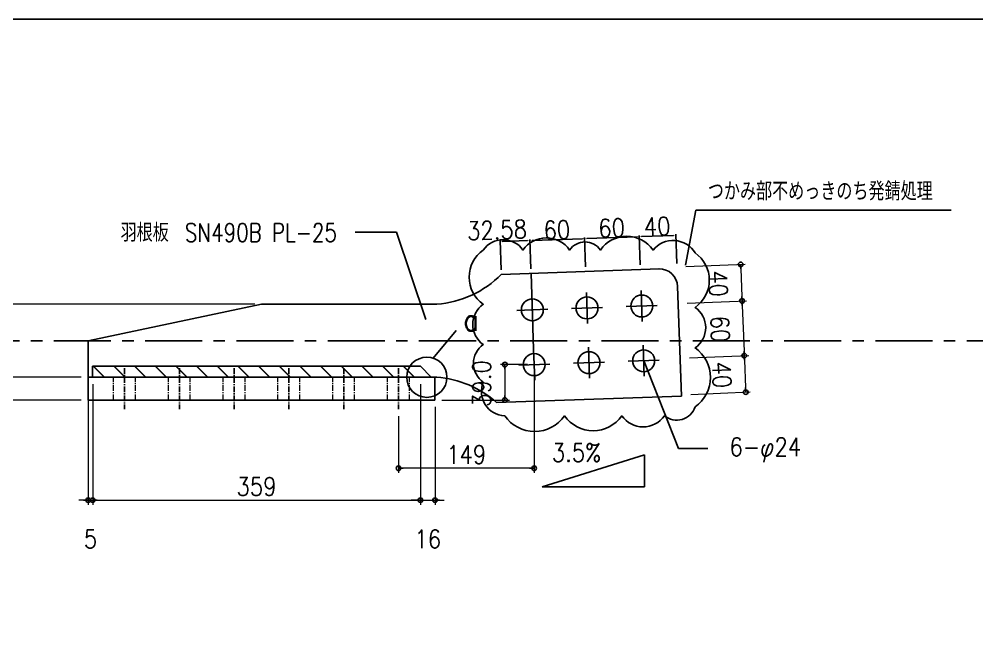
# Model space of a CAD drawing. Extents: x 89504 to 820828, y -112826 to 219894.
# Drawn here: x 811979 to 813028, y -110536 to -109856 of the extents above; entities that cross this region are included whole.
import ezdxf
from ezdxf.enums import TextEntityAlignment as Align

# ---------------------------------------------------------------- set-up
doc = ezdxf.new("R2010")
doc.units = 0
doc.header["$MEASUREMENT"] = 0
doc.linetypes.add('CENTER1', pattern=[10, 6.25, -1.25, 1.25, -1.25])
doc.linetypes.add('DUMMY', pattern=[0])
doc.layers.get('0').update_dxf_attribs({"color": 3, "linetype": 'CONTINUOUS'})
doc.layers.get('Defpoints').update_dxf_attribs({"linetype": 'CONTINUOUS'})
for name, color, linetype, plot in [('00_ADDL', 253, 'CONTINUOUS', False), ('_1-F_ADDL', 8, 'DUMMY', False), ('waku$0$DEF', 161, 'CONTINUOUS', False)]:
    doc.layers.add(name, color=color, linetype=linetype, plot=plot)
for name, color, linetype in [('00_修正第五回', 2, 'CONTINUOUS'), ('I図面枠', 211, 'CONTINUOUS'), ('寸法', 4, 'CONTINUOUS'), ('金物', 7, 'CONTINUOUS')]:
    doc.layers.add(name, color=color, linetype=linetype)
doc.styles.add('DRACAD', font='txt', dxfattribs={"width": 0.85, "bigfont": 'extfont2'})
doc.styles.add('KANJI', font='simplex.shx', dxfattribs={"width": 0.7, "bigfont": 'extfont2.shx'})
doc.styles.add('S020', font='simplex.shx', dxfattribs={"width": 0.8, "height": 100, "bigfont": 'extfont2.shx'})
doc.styles.get("Standard").update_dxf_attribs({"font": 'arial.ttf'})
doc.dimstyles.new('ISO-25', dxfattribs={"dimtxt": 2.5, "dimasz": 2.5, "dimexe": 1.25, "dimexo": 0.625, "dimtad": 1, "dimdec": 4, "dimdsep": 46, "dimtxsty": 'Standard', "dimcen": 2.5, "dimadec": 0, "dimazin": 0, "dimtfac": 1, "dimtdec": 4, "dimtmove": 0, "dimatfit": 3, "dimfxl": 1, "dimtolj": 1, "dimtzin": 0, "dimarcsym": 0})
doc.dimstyles.new('S5', dxfattribs={"dimscale": 5, "dimtxt": 4, "dimasz": 1, "dimexe": 1, "dimexo": 1.5, "dimgap": 1, "dimtad": 1, "dimtxsty": 'KANJI', "dimblk": 'ORIGIN', "dimcen": 0, "dimclrd": 256, "dimclre": 256, "dimclrt": 256, "dimadec": 0, "dimazin": 0, "dimtfac": 1, "dimtmove": 2, "dimatfit": 2, "dimfxl": 1, "dimtolj": 2, "dimlwd": 5, "dimlwe": 5, "dimarcsym": 0})

# ---------------------------------------------------------------- blocks, each defined once
blk = doc.blocks.new('waku')
at = {"layer": 'waku$0$DEF'}
blk.add_lwpolyline([(-76102, 40666), (92098, 40666), (92098, -78134), (-76102, -78134)], close=True, dxfattribs=at)
blk = doc.blocks.new('_ORIGIN')
at = {"color": 0, "linetype": 'ByBlock'}
blk.add_line((0, 0), (-1, 0), dxfattribs=at)
blk.add_circle((0, 0), 0.5, dxfattribs=at)
blk = doc.blocks.new('*D221')
at = {"layer": 'Defpoints', "color": 0, "linetype": 'Continuous', "transparency": 16777216}
for p in [(812054.5, -110248.4), (812059.5, -110267.4), (812059.5, -110383.1)]:
    blk.add_point(p, dxfattribs=at)
at = {"layer": '寸法', "linetype": 'Continuous', "lineweight": 5, "transparency": 16777216}
for p, q in [((812054.5, -110255.9), (812054.5, -110388.1)), ((812059.5, -110274.9), (812059.5, -110388.1)), ((812049.5, -110383.1), (812044.5, -110383.1)), ((812054.5, -110383.1), (812059.5, -110383.1)), ((812064.5, -110383.1), (812069.5, -110383.1))]:
    blk.add_line(p, q, dxfattribs=at)
at = {"layer": '寸法', "linetype": 'Continuous', "lineweight": 5, "transparency": 16777216, "xscale": 5, "yscale": 5, "zscale": 5}
blk.add_blockref('_ORIGIN', (812054.5, -110383.1), dxfattribs=at)
at = {"layer": '寸法', "linetype": 'Continuous', "lineweight": 5, "transparency": 16777216, "xscale": 5, "yscale": 5, "zscale": 5, "rotation": 180}
blk.add_blockref('_ORIGIN', (812059.5, -110383.1), dxfattribs=at)
at = {"layer": '寸法', "linetype": 'Continuous', "transparency": 16777216, "insert": (812057, -110425.6), "char_height": 20, "attachment_point": 5, "style": 'DRACAD'}
blk.add_mtext('\\A2;5', dxfattribs=at)
blk = doc.blocks.new('*D222')
at = {"layer": 'Defpoints', "color": 0, "linetype": 'Continuous', "transparency": 16777216}
for p in [(812059.5, -110248.4), (812418.5, -110248.4), (812418.5, -110383.1)]:
    blk.add_point(p, dxfattribs=at)
at = {"layer": '寸法', "linetype": 'Continuous', "lineweight": 5, "transparency": 16777216}
for p, q in [((812059.5, -110255.9), (812059.5, -110388.1)), ((812418.5, -110255.9), (812418.5, -110388.1)), ((812064.5, -110383.1), (812413.5, -110383.1))]:
    blk.add_line(p, q, dxfattribs=at)
at = {"layer": '寸法', "linetype": 'Continuous', "lineweight": 5, "transparency": 16777216, "xscale": 5, "yscale": 5, "zscale": 5, "rotation": 180}
blk.add_blockref('_ORIGIN', (812059.5, -110383.1), dxfattribs=at)
at = {"layer": '寸法', "linetype": 'Continuous', "lineweight": 5, "transparency": 16777216, "xscale": 5, "yscale": 5, "zscale": 5}
blk.add_blockref('_ORIGIN', (812418.5, -110383.1), dxfattribs=at)
at = {"layer": '寸法', "linetype": 'Continuous', "transparency": 16777216, "insert": (812239, -110368.1), "char_height": 20, "attachment_point": 5, "style": 'DRACAD'}
blk.add_mtext('\\A2;359', dxfattribs=at)
blk = doc.blocks.new('*D223')
at = {"layer": 'Defpoints', "color": 0, "linetype": 'Continuous', "transparency": 16777216}
for p in [(812418.5, -110248.4), (812434.5, -110273.4), (812434.5, -110383.1)]:
    blk.add_point(p, dxfattribs=at)
at = {"layer": '寸法', "linetype": 'Continuous', "lineweight": 5, "transparency": 16777216}
for p, q in [((812418.5, -110255.9), (812418.5, -110388.1)), ((812434.5, -110280.9), (812434.5, -110388.1)), ((812413.5, -110383.1), (812408.5, -110383.1)), ((812418.5, -110383.1), (812434.5, -110383.1)), ((812439.5, -110383.1), (812444.5, -110383.1))]:
    blk.add_line(p, q, dxfattribs=at)
at = {"layer": '寸法', "linetype": 'Continuous', "lineweight": 5, "transparency": 16777216, "xscale": 5, "yscale": 5, "zscale": 5}
blk.add_blockref('_ORIGIN', (812418.5, -110383.1), dxfattribs=at)
at = {"layer": '寸法', "linetype": 'Continuous', "lineweight": 5, "transparency": 16777216, "xscale": 5, "yscale": 5, "zscale": 5, "rotation": 180}
blk.add_blockref('_ORIGIN', (812434.5, -110383.1), dxfattribs=at)
at = {"layer": '寸法', "linetype": 'Continuous', "transparency": 16777216, "insert": (812426.5, -110425.6), "char_height": 20, "attachment_point": 5, "style": 'DRACAD'}
blk.add_mtext('\\A2;16', dxfattribs=at)
blk = doc.blocks.new('*D224')
at = {"layer": 'Defpoints', "color": 0, "transparency": 16777216}
for p in [(812543.2, -110234.6), (812394.5, -110283.4), (812394.5, -110348.1)]:
    blk.add_point(p, dxfattribs=at)
at = {"layer": '寸法', "lineweight": 5, "transparency": 16777216}
for p, q in [((812543.2, -110242.1), (812543.2, -110353.1)), ((812394.5, -110290.9), (812394.5, -110353.1)), ((812538.2, -110348.1), (812399.5, -110348.1))]:
    blk.add_line(p, q, dxfattribs=at)
at = {"layer": '寸法', "lineweight": 5, "transparency": 16777216, "xscale": 5, "yscale": 5, "zscale": 5, "rotation": 180}
blk.add_blockref('_ORIGIN', (812394.5, -110348.1), dxfattribs=at)
at = {"layer": '寸法', "lineweight": 5, "transparency": 16777216, "xscale": 5, "yscale": 5, "zscale": 5}
blk.add_blockref('_ORIGIN', (812543.2, -110348.1), dxfattribs=at)
at = {"layer": '寸法', "transparency": 16777216, "insert": (812468.8, -110333.1), "char_height": 20, "attachment_point": 5, "style": 'DRACAD'}
blk.add_mtext('\\A2;149', dxfattribs=at)
blk = doc.blocks.new('*D225')
at = {"layer": 'Defpoints', "color": 0, "transparency": 16777216}
for p in [(812543.2, -110234.6), (812434.5, -110273.4), (812511.1, -110273.4)]:
    blk.add_point(p, dxfattribs=at)
at = {"layer": '寸法', "lineweight": 5, "transparency": 16777216}
for p, q in [((812535.7, -110234.6), (812506.1, -110234.6)), ((812511.1, -110239.6), (812511.1, -110268.4)), ((812442, -110273.4), (812516.1, -110273.4))]:
    blk.add_line(p, q, dxfattribs=at)
at = {"layer": '寸法', "lineweight": 5, "transparency": 16777216, "xscale": 5, "yscale": 5, "zscale": 5}
for p, rotation in [((812511.1, -110234.6), 90), ((812511.1, -110273.4), 270)]:
    blk.add_blockref('_ORIGIN', p, dxfattribs=dict(at, rotation=rotation))
at = {"layer": '寸法', "transparency": 16777216, "insert": (812485.6, -110255.2), "char_height": 20, "attachment_point": 5, "rotation": 90, "style": 'DRACAD'}
blk.add_mtext('\\A2;39.0', dxfattribs=at)
blk = doc.blocks.new('*D226')
at = {"layer": 'Defpoints', "color": 0, "transparency": 16777216}
for p in [(811952.7, -110168.4), (812244.5, -110168.4), (812054.5, -110248.4)]:
    blk.add_point(p, dxfattribs=at)
at = {"layer": '寸法', "lineweight": 5, "transparency": 16777216}
for p, q in [((812237, -110168.4), (811947.7, -110168.4)), ((811952.7, -110243.4), (811952.7, -110173.4)), ((812047, -110248.4), (811947.7, -110248.4))]:
    blk.add_line(p, q, dxfattribs=at)
at = {"layer": '寸法', "lineweight": 5, "transparency": 16777216, "xscale": 5, "yscale": 5, "zscale": 5}
for p, rotation in [((811952.7, -110168.4), 90), ((811952.7, -110248.4), 270)]:
    blk.add_blockref('_ORIGIN', p, dxfattribs=dict(at, rotation=rotation))
at = {"layer": '寸法', "transparency": 16777216, "insert": (811926.4, -110174.5), "char_height": 20, "attachment_point": 5, "rotation": 90, "style": 'DRACAD'}
blk.add_mtext('\\A2;80', dxfattribs=at)
blk = doc.blocks.new('*D227')
at = {"layer": 'Defpoints', "color": 0, "transparency": 16777216}
for p in [(811952.7, -110248.4), (812054.5, -110248.4), (812054.5, -110273.4)]:
    blk.add_point(p, dxfattribs=at)
at = {"layer": '寸法', "lineweight": 5, "transparency": 16777216}
for p, q in [((812047, -110248.4), (811947.7, -110248.4)), ((811952.7, -110268.4), (811952.7, -110253.4)), ((812047, -110273.4), (811947.7, -110273.4))]:
    blk.add_line(p, q, dxfattribs=at)
at = {"layer": '寸法', "lineweight": 5, "transparency": 16777216, "xscale": 5, "yscale": 5, "zscale": 5}
for p, rotation in [((811952.7, -110248.4), 90), ((811952.7, -110273.4), 270)]:
    blk.add_blockref('_ORIGIN', p, dxfattribs=dict(at, rotation=rotation))
at = {"layer": '寸法', "transparency": 16777216, "insert": (811927.7, -110279.2), "char_height": 20, "attachment_point": 5, "rotation": 90, "style": 'DRACAD'}
blk.add_mtext('\\A2;25', dxfattribs=at)
blk = doc.blocks.new('*D228')
at = {"layer": 'Defpoints', "color": 0, "transparency": 16777216}
for p in [(812701.7, -110127.6), (812703.3, -110167.5), (812770.9, -110164.9)]:
    blk.add_point(p, dxfattribs=at)
at = {"layer": '寸法', "lineweight": 5, "transparency": 16777216}
for p, q in [((812709.2, -110127.3), (812774.3, -110124.7)), ((812769.5, -110129.9), (812770.7, -110159.9)), ((812710.8, -110167.2), (812775.9, -110164.7))]:
    blk.add_line(p, q, dxfattribs=at)
at = {"layer": '寸法', "lineweight": 5, "transparency": 16777216, "xscale": 5, "yscale": 5, "zscale": 5}
for p, rotation in [((812769.3, -110124.9), 92.2681540281048), ((812770.9, -110164.9), 272.2681540281048)]:
    blk.add_blockref('_ORIGIN', p, dxfattribs=dict(at, rotation=rotation))
at = {"layer": '寸法', "transparency": 16777216, "insert": (812744.7, -110145.9), "char_height": 20, "attachment_point": 5, "rotation": 272.2682, "style": 'DRACAD'}
blk.add_mtext('\\A2;40', dxfattribs=at)
blk = doc.blocks.new('*D229')
at = {"layer": 'Defpoints', "color": 0, "transparency": 16777216}
for p in [(812705.7, -110227.5), (812707.3, -110267.5), (812774.9, -110264.8)]:
    blk.add_point(p, dxfattribs=at)
at = {"layer": '寸法', "lineweight": 5, "transparency": 16777216}
for p, q in [((812713.2, -110227.2), (812778.3, -110224.6)), ((812773.5, -110229.8), (812774.7, -110259.8)), ((812714.8, -110267.2), (812779.9, -110264.6))]:
    blk.add_line(p, q, dxfattribs=at)
at = {"layer": '寸法', "lineweight": 5, "transparency": 16777216, "xscale": 5, "yscale": 5, "zscale": 5}
for p, rotation in [((812773.3, -110224.8), 92.2681540281048), ((812774.9, -110264.8), 272.2681540281048)]:
    blk.add_blockref('_ORIGIN', p, dxfattribs=dict(at, rotation=rotation))
at = {"layer": '寸法', "transparency": 16777216, "insert": (812748.7, -110245.8), "char_height": 20, "attachment_point": 5, "rotation": 272.2682, "style": 'DRACAD'}
blk.add_mtext('\\A2;40', dxfattribs=at)
blk = doc.blocks.new('*D234')
at = {"layer": 'Defpoints', "color": 0, "transparency": 16777216}
for p in [(812703.3, -110167.5), (812705.7, -110227.5), (812773.3, -110224.8)]:
    blk.add_point(p, dxfattribs=at)
at = {"layer": '寸法', "lineweight": 5, "transparency": 16777216}
for p, q in [((812710.8, -110167.2), (812775.9, -110164.7)), ((812771.1, -110169.9), (812773.1, -110219.8)), ((812713.2, -110227.2), (812778.3, -110224.6))]:
    blk.add_line(p, q, dxfattribs=at)
at = {"layer": '寸法', "lineweight": 5, "transparency": 16777216, "xscale": 5, "yscale": 5, "zscale": 5}
for p, rotation in [((812770.9, -110164.9), 92.2681540281048), ((812773.3, -110224.8), 272.2681540281048)]:
    blk.add_blockref('_ORIGIN', p, dxfattribs=dict(at, rotation=rotation))
at = {"layer": '寸法', "transparency": 16777216, "insert": (812746.8, -110195.6), "char_height": 20, "attachment_point": 5, "rotation": 272.2682, "style": 'DRACAD'}
blk.add_mtext('\\A2;60', dxfattribs=at)
blk = doc.blocks.new('*D310')
at = {"layer": 'Defpoints', "color": 0, "transparency": 16777216}
for p in [(812658.3, -110094.6), (812659.6, -110130.5), (812699.6, -110129.1)]:
    blk.add_point(p, dxfattribs=at)
at = {"layer": '寸法', "color": 0, "lineweight": -2, "transparency": 16777216}
for p, q in [((812659.4, -110125.5), (812658.3, -110093.3)), ((812695.8, -110093.3), (812660.8, -110094.5)), ((812699.4, -110124.1), (812698.3, -110091.9))]:
    blk.add_line(p, q, dxfattribs=at)
at = {"layer": '寸法', "color": 0, "transparency": 16777216}
for points in [[(812660.8, -110094.1), (812660.8, -110094.9), (812658.3, -110094.6)], [(812695.8, -110092.8), (812695.8, -110093.7), (812698.3, -110093.2)]]:
    blk.add_solid(points, dxfattribs=at)
at = {"layer": '寸法', "color": 0, "transparency": 16777216, "insert": (812677.9, -110083.3), "char_height": 20, "attachment_point": 5, "rotation": 2.0307, "style": 'DRACAD'}
blk.add_mtext('\\A1;40', dxfattribs=at)
blk = doc.blocks.new('*D311')
at = {"layer": 'Defpoints', "color": 0, "transparency": 16777216}
for p in [(812598.4, -110096.7), (812599.6, -110132.6), (812659.6, -110130.5)]:
    blk.add_point(p, dxfattribs=at)
at = {"layer": '寸法', "color": 0, "lineweight": -2, "transparency": 16777216}
for p, q in [((812655.8, -110094.7), (812600.9, -110096.6)), ((812659.4, -110125.5), (812658.3, -110093.4)), ((812599.5, -110127.6), (812598.3, -110095.5))]:
    blk.add_line(p, q, dxfattribs=at)
at = {"layer": '寸法', "color": 0, "transparency": 16777216}
for points in [[(812655.8, -110094.3), (812655.9, -110095.1), (812658.3, -110094.6)], [(812600.9, -110096.2), (812600.9, -110097), (812598.4, -110096.7)]]:
    blk.add_solid(points, dxfattribs=at)
at = {"layer": '寸法', "color": 0, "transparency": 16777216, "insert": (812628, -110085), "char_height": 20, "attachment_point": 5, "rotation": 2.0205, "style": 'DRACAD'}
blk.add_mtext('\\A1;60', dxfattribs=at)
blk = doc.blocks.new('*D312')
at = {"layer": 'Defpoints', "color": 0, "transparency": 16777216}
for p in [(812538.4, -110098.8), (812539.7, -110134.7), (812599.6, -110132.6)]:
    blk.add_point(p, dxfattribs=at)
at = {"layer": '寸法', "color": 0, "lineweight": -2, "transparency": 16777216}
for p, q in [((812539.5, -110129.7), (812538.4, -110097.6)), ((812595.9, -110096.8), (812540.9, -110098.7)), ((812599.5, -110127.6), (812598.3, -110095.4))]:
    blk.add_line(p, q, dxfattribs=at)
at = {"layer": '寸法', "color": 0, "transparency": 16777216}
for points in [[(812540.9, -110098.3), (812540.9, -110099.1), (812538.4, -110098.8)], [(812595.9, -110096.4), (812595.9, -110097.2), (812598.4, -110096.7)]]:
    blk.add_solid(points, dxfattribs=at)
at = {"layer": '寸法', "color": 0, "transparency": 16777216, "insert": (812568, -110087.1), "char_height": 20, "attachment_point": 5, "rotation": 2.0205, "style": 'DRACAD'}
blk.add_mtext('\\A1;60', dxfattribs=at)
blk = doc.blocks.new('*D313')
at = {"layer": 'Defpoints', "color": 0, "transparency": 16777216}
for p in [(812505.9, -110099.9), (812507.1, -110135.8), (812539.7, -110134.7)]:
    blk.add_point(p, dxfattribs=at)
at = {"layer": '寸法', "color": 0, "lineweight": -2, "transparency": 16777216}
for p, q in [((812506.9, -110130.8), (812505.8, -110098.7)), ((812535.9, -110098.9), (812508.4, -110099.8)), ((812539.5, -110129.7), (812538.4, -110097.5))]:
    blk.add_line(p, q, dxfattribs=at)
at = {"layer": '寸法', "color": 0, "transparency": 16777216}
for points in [[(812508.4, -110099.4), (812508.4, -110100.3), (812505.9, -110099.9)], [(812535.9, -110098.5), (812535.9, -110099.3), (812538.4, -110098.8)]]:
    blk.add_solid(points, dxfattribs=at)
at = {"layer": '寸法', "color": 0, "transparency": 16777216, "insert": (812502.4, -110087.2), "char_height": 20, "attachment_point": 5, "rotation": 1.996, "style": 'DRACAD'}
blk.add_mtext('\\A1;32.58', dxfattribs=at)

msp = doc.modelspace()

# ---------------------------------------------------------------- hatches: boundary and pattern name
at = {"layer": '金物', "ltscale": 6}
h = msp.add_hatch(dxfattribs=at)
h.set_pattern_fill('JIS_LC_20', color=256, scale=0.8, angle=90)
h.set_pattern_definition([(135, (810150.459, -113327.432), (-11.31371, -11.31371), []), (135, (810150.459, -113327.112), (-11.31371, -11.31371), [])])
h.paths.add_polyline_path([(812238.45897, -110248.43157), (812059.45897, -110248.43157), (812059.45897, -110236.43157), (812238.45897, -110236.43157)])
h.paths.add_polyline_path([(812418.45897, -110248.43157), (812238.45897, -110248.43157), (812238.45897, -110236.43157), (812418.45897, -110236.43157)])
h.paths.add_polyline_path([(812416.45897, -110248.43157), (812418.45897, -110242.43157)], flags=17)

# ---------------------------------------------------------------- linework, layer by layer
at = {"layer": '00_ADDL', "linetype": 'Continuous'}
msp.add_line((815622.5901, -109856.41828), (811417.5901, -109856.41828), dxfattribs=at)
at = {"layer": '00_修正第五回'}
for p, q in [((812720.24433, -110065.40121), (812708.98779, -110125.91375)), ((813000.06102, -110065.40121), (812720.24433, -110065.40121)), ((812662.86907, -110229.22946), (812701.17008, -110326.43848)), ((812701.17008, -110326.43848), (812733.31747, -110326.43848))]:
    msp.add_line(p, q, dxfattribs=at)
msp.add_lwpolyline([(812487.36772, -110109.15294, 0.52056705), (812487.36772, -110168.63148, 0.52056705), (812487.36772, -110212.70326, 0.52056705), (812487.36772, -110253.86459, 0.52056705), (812510.87773, -110290.70697, 0.52056705), (812576.39995, -110290.70697, 0.52056705), (812639.15008, -110290.70697, 0.52056705), (812685.79253, -110290.70697, 0.52056705), (812719.49514, -110280.86272, 0.52056705), (812719.49514, -110216.3649, 0.52056705), (812719.49514, -110171.93198, 0.52056705), (812719.49514, -110112.35375, 0.52056705), (812673.35464, -110109.15294, 0.52056705), (812615.71027, -110109.15294, 0.52056705), (812581.98121, -110109.15294, 0.52056705), (812530.80981, -110109.15294, 0.52056705)], format="xyb", close=True, dxfattribs=at)
for centre in [(812541.07651, -110174.6505), (812601.03996, -110172.55653), (812661.00341, -110170.46256), (812603.13393, -110232.51998), (812663.09738, -110230.42601), (812543.17048, -110234.61395)]:
    msp.add_circle(centre, 12, dxfattribs=at)
at = {"layer": '_1-F_ADDL'}
msp.add_line((812542.57719, -110217.62431), (812539.68061, -110134.67713), dxfattribs=at)
at = {"layer": '寸法'}
for p, q in [((812346.89497, -110089.5332), (812392.39564, -110089.5332)), ((812392.39564, -110089.5332), (812424.51355, -110185.14518)), ((812541.6698, -110191.64015), (812540.48322, -110157.66086)), ((812601.63325, -110189.54618), (812600.44667, -110155.56689)), ((812661.5967, -110187.45221), (812660.41012, -110153.47292)), ((812558.06615, -110174.05721), (812524.08686, -110175.24379)), ((812558.06615, -110174.05721), (812524.08686, -110175.24379)), ((812618.0296, -110171.96324), (812584.05031, -110173.14982)), ((812677.99305, -110169.86927), (812644.01376, -110171.05585)), ((812543.76377, -110251.6036), (812542.57719, -110217.62431)), ((812603.72722, -110249.50963), (812602.54064, -110215.53034)), ((812663.69067, -110247.41566), (812662.50409, -110213.43637)), ((812680.08702, -110229.83272), (812646.10773, -110231.0193)), ((812560.16012, -110234.02066), (812526.18083, -110235.20724)), ((812620.12357, -110231.92669), (812586.14428, -110233.11327))]:
    msp.add_line(p, q, dxfattribs=at)
at = {"layer": '寸法', "ltscale": 4}
msp.add_line((812432.56494, -110227.53466), (812457.60185, -110197.1475), dxfattribs=at)
at = {"layer": '寸法', "linetype": 'CENTER1', "ltscale": 10}
msp.add_line((811816.92787, -110208.43157), (814230.10203, -110208.43157), dxfattribs=at)
at = {"layer": '寸法', "linetype": 'CENTER1'}
for p, q in [((812094.45897, -110238.43157), (812094.45897, -110283.43157)), ((812154.45897, -110238.43157), (812154.45897, -110283.43157)), ((812214.45897, -110238.43157), (812214.45897, -110283.43157)), ((812274.45897, -110238.43157), (812274.45897, -110283.43157)), ((812334.45897, -110238.43157), (812334.45897, -110283.43157)), ((812394.45897, -110238.43157), (812394.45897, -110283.43157))]:
    msp.add_line(p, q, dxfattribs=at)
at = {"layer": '寸法', "linetype": 'Continuous'}
for p, q in [((812663.90501, -110333.22645), (812551.9214, -110368.27018)), ((812663.90501, -110368.27018), (812663.90501, -110333.22645)), ((812663.90501, -110368.27018), (812551.9214, -110368.27018)), ((812551.9214, -110368.27018), (812663.90501, -110368.27018))]:
    msp.add_line(p, q, dxfattribs=at)
msp.add_circle((812425.55897, -110248.43157), 22.04007, dxfattribs=at)
at = {"layer": '金物'}
for p, q in [((812507.12266, -110135.81178), (812680.29323, -110129.77676)), ((812680.29323, -110129.77676), (812680.29323, -110129.77676)), ((812700.28105, -110149.07877), (812704.46899, -110269.00566)), ((812054.45897, -110208.43157), (812244.45897, -110168.43157)), ((812054.45897, -110208.43157), (812244.45897, -110168.43157)), ((812054.45897, -110208.43157), (812244.45897, -110168.43157)), ((812054.45897, -110208.43157), (812244.45897, -110168.43157)), ((812244.45897, -110168.43157), (812244.45897, -110168.43157)), ((812244.45897, -110168.43157), (812436.45897, -110168.43157)), ((812244.45897, -110168.43157), (812244.45897, -110168.43157)), ((812244.45897, -110168.43157), (812436.45897, -110168.43157)), ((812244.45897, -110168.43157), (812244.45897, -110168.43157)), ((812244.45897, -110168.43157), (812436.45897, -110168.43157)), ((812054.45897, -110208.43157), (812054.45897, -110273.43157)), ((812054.45897, -110273.43157), (812054.45897, -110208.43157)), ((812054.45897, -110208.43157), (812054.45897, -110208.43157)), ((812054.45897, -110208.43157), (812054.45897, -110208.43157)), ((812054.45897, -110208.43157), (812054.45897, -110273.43157)), ((812418.45897, -110236.43157), (812059.45897, -110236.43157)), ((812436.45897, -110248.43157), (812054.45897, -110248.43157)), ((812436.45897, -110248.43157), (812054.45897, -110248.43157)), ((812054.45897, -110248.43157), (812054.45897, -110248.43157)), ((812436.45897, -110248.43157), (812054.45897, -110248.43157)), ((812054.45897, -110248.43157), (812054.45897, -110248.43157)), ((812434.45897, -110248.43157), (812434.45897, -110273.43157)), ((812434.45897, -110248.43157), (812434.45897, -110248.43157)), ((812434.45897, -110248.43157), (812434.45897, -110273.43157)), ((812434.45897, -110248.43157), (812434.45897, -110273.43157)), ((812054.7651, -110258.18149), (812054.7651, -110258.18149)), ((812704.46899, -110269.00566), (812501.90512, -110276.07935)), ((812704.44211, -110267.59196), (812704.44211, -110267.59196)), ((812704.46899, -110269.00566), (812704.46899, -110269.00566)), ((812434.45897, -110273.43157), (812054.45897, -110273.43157)), ((812434.45897, -110273.43157), (812054.45897, -110273.43157)), ((812054.45897, -110273.43157), (812054.45897, -110273.43157)), ((812434.45897, -110273.43157), (812054.45897, -110273.43157)), ((812054.45897, -110273.43157), (812054.45897, -110273.43157)), ((812434.45897, -110273.43157), (812434.45897, -110273.43157)), ((812434.45897, -110273.43157), (812434.45897, -110273.43157)), ((812434.45897, -110273.43157), (812434.45897, -110273.43157)), ((812434.45897, -110273.43157), (812434.45897, -110273.43157)), ((812434.45897, -110273.43157), (812434.45897, -110273.43157)), ((812504.45897, -110278.43157), (812504.45897, -110278.43157))]:
    msp.add_line(p, q, dxfattribs=at)
at = {"layer": '金物', "lineweight": 18}
for p, q in [((812436.45897, -110168.43157), (812244.45897, -110168.43157)), ((812054.45897, -110208.43157), (812054.45897, -110248.43157)), ((812054.45897, -110248.43157), (812054.45897, -110273.43157)), ((812436.45897, -110248.43157), (812054.45897, -110248.43157)), ((812434.45897, -110273.43157), (812434.45897, -110248.43157)), ((812054.45897, -110273.43157), (812434.45897, -110273.43157))]:
    msp.add_line(p, q, dxfattribs=at)
at = {"layer": '金物', "linetype": 'Continuous'}
for p, q in [((812059.45897, -110236.43157), (812059.45897, -110248.43157)), ((812418.45897, -110236.43157), (812430.45897, -110248.43157))]:
    msp.add_line(p, q, dxfattribs=at)
at = {"layer": '金物', "linetype": 'CENTER1', "lineweight": 18}
for p, q in [((812082.45897, -110273.43157), (812082.45897, -110248.43157)), ((812106.45897, -110273.43157), (812106.45897, -110248.43157)), ((812142.45897, -110273.43157), (812142.45897, -110248.43157)), ((812166.45897, -110273.43157), (812166.45897, -110248.43157)), ((812202.45897, -110273.43157), (812202.45897, -110248.43157)), ((812226.45897, -110273.43157), (812226.45897, -110248.43157)), ((812262.45897, -110273.43157), (812262.45897, -110248.43157)), ((812286.45897, -110273.43157), (812286.45897, -110248.43157)), ((812322.45897, -110273.43157), (812322.45897, -110248.43157)), ((812346.45897, -110273.43157), (812346.45897, -110248.43157)), ((812382.45897, -110273.43157), (812382.45897, -110248.43157)), ((812406.45897, -110273.43157), (812406.45897, -110248.43157))]:
    msp.add_line(p, q, dxfattribs=at)
at = {"layer": '金物', "ltscale": 2}
for centre, start, end in [((812428.66905, -110058.70775), 274.06094121, 315.4970715), ((812428.66905, -110358.1554), 48.25761527, 85.93905879)]:
    msp.add_arc(centre, 110, start, end, dxfattribs=at)
at = {"layer": '金物'}
msp.add_arc((812680.29323, -110149.77676), 20, 2, 92, dxfattribs=at)

# ---------------------------------------------------------------- block references
at = {"layer": 'I図面枠', "xscale": 0.025, "yscale": 0.025, "zscale": 0.025}
msp.add_blockref('waku', (813320.15095, -110873.07418), dxfattribs=at)

# ---------------------------------------------------------------- texts
at = {"layer": '00_修正第五回', "style": 'S020', "width": 0.8}
msp.add_text('つかみ部不めっきのち発錆処理', height=20, dxfattribs=at).set_placement((812856.5936, -110044.89708), align=Align.MIDDLE_CENTER)
at = {"layer": '00_修正第五回', "insert": (812835.70439, -110314.71515), "char_height": 20, "width": 98.9799312, "attachment_point": 3, "style": 'DRACAD'}
msp.add_mtext('6-φ24', dxfattribs=at)
at = {"layer": '寸法', "style": 'S020', "width": 0.8}
msp.add_text('羽根板\u3000SN490B PL-25', height=20, dxfattribs=at).set_placement((812208.56531, -110090.08697), align=Align.MIDDLE_CENTER)
at = {"layer": '寸法', "ltscale": 4, "style": 'DRACAD', "width": 0.85}
msp.add_text('a', height=24, dxfattribs=at).set_placement((812482.34609, -110185.6476), align=Align.MIDDLE_RIGHT)
at = {"layer": '寸法', "insert": (812616.5748, -110320.96534), "char_height": 20, "width": 98.9799312, "attachment_point": 3, "style": 'DRACAD'}
msp.add_mtext('3.5%', dxfattribs=at)

# ---------------------------------------------------------------- dimensions: what is measured, and where the dimension line sits
at = {"layer": '寸法'}
for base, p1, p2, angle, dimstyle, override, picture, middle, dimtype in [((812505.87222, -110099.93137), (812539.68061, -110134.67713), (812507.12266, -110135.81178), 181.99596061, 'ISO-25', {"dimtxt": 20, "dimexo": 5, "dimdec": 2, "dimtxsty": 'DRACAD', "dimtmove": 2}, '*D313', (812502.44303, -110087.18394), 161), ((812770.92739, -110164.85635), (812701.7435, -110127.56518), (812703.32656, -110167.53384), 92.26815403, 'S5', {"dimtxsty": 'DRACAD'}, '*D228', (812744.74989, -110145.87749), 160), ((811952.65108, -110168.43157), (812054.45897, -110248.43157), (812244.45897, -110168.43157), 270, 'S5', {"dimtxsty": 'DRACAD'}, '*D226', (811926.40108, -110174.50461), 160), ((812773.30198, -110224.80934), (812703.32656, -110167.53384), (812705.70115, -110227.48684), 92.26815403, 'S5', {"dimtxsty": 'DRACAD'}, '*D234', (812746.80438, -110195.57354), 160), ((812774.88503, -110264.778), (812705.70115, -110227.48684), (812707.2842, -110267.4555), 92.26815403, 'S5', {"dimtxsty": 'DRACAD'}, '*D229', (812748.70753, -110245.79914), 160), ((811952.65108, -110248.43157), (812054.45897, -110273.43157), (812054.45897, -110248.43157), 270, 'S5', {"dimtxsty": 'DRACAD'}, '*D227', (811927.65108, -110279.18734), 160)]:
    dim = msp.add_linear_dim(base=base, p1=p1, p2=p2, angle=angle, dimstyle=dimstyle, override=override, dxfattribs=at)
    dim.commit()
    dim.dimension.update_dxf_attribs({"geometry": picture, "text_midpoint": middle, "dimtype": dimtype})
for p1, p2, distance, picture, middle in [((812599.64435, -110132.59162), (812539.68165, -110134.70702), -35.91932, '*D312', (812568.022, -110087.13394)), ((812659.6078, -110130.49765), (812599.6451, -110132.61305), -35.91932, '*D311', (812627.98545, -110085.03997)), ((812699.58269, -110129.08023), (812659.6078, -110130.49765), -35.92647, '*D310', (812677.94567, -110083.26671))]:
    dim = msp.add_aligned_dim(p1=p1, p2=p2, distance=distance, dimstyle='ISO-25', override={"dimtxt": 20, "dimexo": 5, "dimtxsty": 'DRACAD', "dimtmove": 2}, dxfattribs=at)
    dim.commit()
    dim.dimension.update_dxf_attribs({"geometry": picture, "text_midpoint": middle})
dim = msp.add_linear_dim(base=(812511.05147, -110273.43157), p1=(812543.17048, -110234.61395), p2=(812434.45897, -110273.43157), angle=90, text='39.0', dimstyle='S5', override={"dimtxsty": 'DRACAD'}, dxfattribs=at)
dim.commit()
dim.dimension.update_dxf_attribs({"geometry": '*D225', "text_midpoint": (812485.64559, -110255.16529), "dimtype": 160})
dim = msp.add_linear_dim(base=(812394.45897, -110348.12676), p1=(812543.17048, -110234.61395), p2=(812394.45897, -110283.43157), text='149', dimstyle='S5', override={"dimtxsty": 'DRACAD'}, dxfattribs=at)
dim.commit()
dim.dimension.update_dxf_attribs({"geometry": '*D224', "text_midpoint": (812468.81472, -110333.12676)})
at = {"layer": '寸法', "linetype": 'Continuous'}
for base, p1, p2, picture, middle in [((812059.45897, -110383.11645), (812054.45897, -110248.43157), (812059.45897, -110267.43157), '*D221', (812056.95897, -110425.61645)), ((812418.45897, -110383.11645), (812059.45897, -110248.43157), (812418.45897, -110248.43157), '*D222', (812238.95897, -110368.11645)), ((812434.45897, -110383.11645), (812418.45897, -110248.43157), (812434.45897, -110273.43157), '*D223', (812426.45897, -110425.61645))]:
    dim = msp.add_linear_dim(base=base, p1=p1, p2=p2, dimstyle='S5', override={"dimtxsty": 'DRACAD'}, dxfattribs=at)
    dim.commit()
    dim.dimension.update_dxf_attribs({"geometry": picture, "text_midpoint": middle})

doc.saveas('drawing.dxf')
